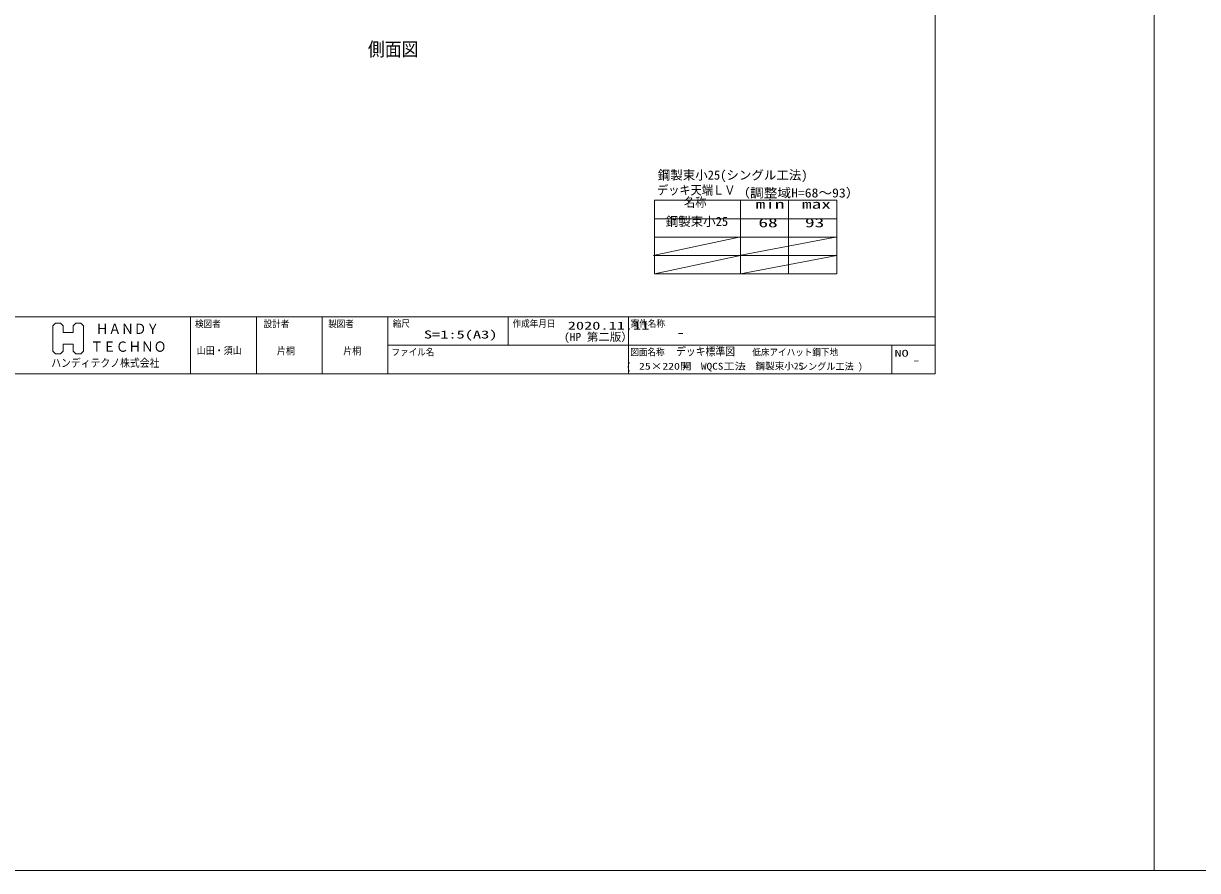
# Model space of a CAD drawing. Units: millimetres, scale not verified. Extents: x -4750 to 4750, y -3000 to 3000.
# Drawn here: x 959 to 2299, y -3000 to -2032 of the extents above; entities that cross this region are included whole.
import ezdxf
from ezdxf.enums import TextEntityAlignment as Align

# ---------------------------------------------------------------- set-up
doc = ezdxf.new("R2010")
doc.units = ezdxf.units.MM
doc.header["$LTSCALE"] = 5
for name, color, linetype, lineweight in [('0-3_一般', 7, 'Continuous', 9), ('0-4_0', 7, 'Continuous', 9), ('0-5_図枠', 7, 'Continuous', 9), ('0-6_文字', 7, 'Continuous', 9)]:
    doc.layers.add(name, color=color, linetype=linetype, lineweight=lineweight)
doc.styles.add('ＭＳ ゴシック', font='')
doc.styles.get('ＭＳ ゴシック').set_extended_font_data('MS Gothic')

# ---------------------------------------------------------------- blocks, each defined once
blk = doc.blocks.new('グループ-81-1')
at = {"layer": '0-5_図枠'}
blk.add_lwpolyline([(49779.1, -66040), (49893.8, -66040), (49953.8, -66100.5), (49953.8, -66679.5), (49893.8, -66740), (49779.1, -66740), (49719.1, -66679.5), (49719.1, -66521.1), (49488.5, -66521.1), (49488.6, -66679.5), (49428.5, -66740), (49313.9, -66740), (49253.8, -66679.5), (49253.8, -66100.5), (49313.9, -66040), (49428.5, -66040), (49488.5, -66100.5), (49488.5, -66259), (49719.1, -66259), (49719.1, -66100.5)], close=True, dxfattribs=at)
at = {"layer": '0-5_図枠', "style": 'ＭＳ ゴシック', "width": 0.9}
for s, height, p in [('ＨＡＮＤＹ', 235.1, (50234.9, -66359)), ('ＴＥＣＨＮＯ', 235.1, (50113.5, -66767)), ('ハンディテクノ株式会社', 182.8, (49217.2, -67097.2))]:
    blk.add_text(s, height=height, dxfattribs=at).set_placement(p, align=Align.BOTTOM_LEFT)
blk = doc.blocks.new('シンボル-38')
at = {"layer": '0-5_図枠', "style": 'ＭＳ ゴシック'}
for s, width, p in [('2020.11.11', 1.5, (70.5, 65.9)), ('(HP 第二版）', 1.05, (-15.3, -192.7))]:
    blk.add_text(s, height=182.8, dxfattribs=dict(at, width=width)).set_placement(p, align=Align.BOTTOM_LEFT)

msp = doc.modelspace()

# ---------------------------------------------------------------- linework, layer by layer
at = {"layer": '0-3_一般'}
for p, q in [((1679.373, -2234.468), (1679.373, -2318.468)), ((1777.536, -2234.468), (1777.536, -2318.468)), ((1832.603, -2234.468), (1832.603, -2318.468)), ((1679.373, -2255.468), (1887.536, -2255.468)), ((1678.056, -2297.468), (1776.056, -2276.468)), ((1679.373, -2276.468), (1887.536, -2276.468)), ((1776.056, -2297.468), (1886.056, -2276.468)), ((1679.373, -2297.468), (1887.536, -2297.468)), ((1679.536, -2318.468), (1777.536, -2297.468)), ((1777.536, -2318.468), (1887.536, -2297.468)), ((1679.373, -2318.468), (1887.536, -2318.468))]:
    msp.add_line(p, q, dxfattribs=at)
msp.add_lwpolyline([(1679.373, -2234.468), (1887.536, -2234.468), (1887.536, -2318.468)], dxfattribs=at)
at = {"layer": '0-4_0'}
for p, q in [((2250, 3000.001), (2250, -3000.001)), ((-4750, -3000), (4750, -2999.999))]:
    msp.add_line(p, q, dxfattribs=at)
at = {"layer": '0-5_図枠'}
for p, q in [((1149.999, -2367.501), (1149.999, -2432.501)), ((1224.999, -2367.501), (1224.999, -2432.501)), ((1299.999, -2367.501), (1299.999, -2432.501)), ((1374.999, -2367.501), (1374.999, -2432.501)), ((1512.499, -2400.001), (1512.499, -2367.501)), ((1649.999, -2367.501), (1649.999, -2432.501)), ((1374.999, -2400.001), (1649.999, -2400.001)), ((1649.999, -2400.001), (1999.999, -2400.001)), ((1950.55, -2400.001), (1950.55, -2432.501))]:
    msp.add_line(p, q, dxfattribs=at)
for points in [[(0, -1067.501), (2000, -1067.501), (2000, -2367.501), (0, -2367.501)], [(-0.001, -2367.501), (1999.999, -2367.501), (1999.999, -2432.501), (-0.001, -2432.501)]]:
    msp.add_lwpolyline(points, close=True, dxfattribs=at)

# ---------------------------------------------------------------- block references
at = {"layer": '0-4_0', "xscale": 0.05, "yscale": 0.05}
msp.add_blockref('シンボル-38', (1576.949, -2388.238), dxfattribs=at)
at = {"layer": '0-5_図枠', "xscale": 0.05, "yscale": 0.05}
msp.add_blockref('グループ-81-1', (-1470, 927.316), dxfattribs=at)

# ---------------------------------------------------------------- texts
at = {"layer": '0-3_一般', "style": 'ＭＳ ゴシック'}
msp.add_text('鋼製束小25(シングル工法)', height=10.45, dxfattribs=at).set_placement((1683.264, -2213.965), align=Align.BOTTOM_LEFT)
for s, width, p in [('デッキ天端ＬＶ', 0.9, (1682.437, -2231.073)), ('（調整域H=68～93）', 1.1, (1773.001, -2234.339))]:
    msp.add_text(s, height=10.41, dxfattribs=dict(at, width=width)).set_placement(p, align=Align.BOTTOM_LEFT)
at = {"layer": '0-4_0', "style": 'ＭＳ ゴシック'}
for s, width, p in [('名称', 0.9, (1713.197, -2245.036)), ('min', 1.55, (1794.972, -2247.171)), ('max', 1.55, (1847.979, -2247.167)), ('68', 1.55, (1798.168, -2268.423)), ('93', 1.55, (1851.347, -2268.423))]:
    msp.add_text(s, height=10.41, dxfattribs=dict(at, width=width)).set_placement(p, align=Align.BOTTOM_LEFT)
msp.add_text('鋼製束小25', height=10.45, dxfattribs=at).set_placement((1692.344, -2266.934), align=Align.BOTTOM_LEFT)
at = {"layer": '0-5_図枠', "style": 'ＭＳ ゴシック'}
for s, height, width, p in [('検図者', 7.771, 0.9, (1154.989, -2381.907)), ('設計者', 7.771, 0.9, (1233.249, -2381.907)), ('製図者', 7.771, 0.9, (1306.889, -2381.742)), ('縮尺', 7.771, 0.9, (1380.63, -2381.451)), ('作成年月日', 7.771, 0.9, (1517.463, -2381.451)), ('案件名称', 7.771, 0.9, (1652.298, -2381.451)), ('S=1:5(A3)', 9.142, 1.5, (1416.262, -2395.057)), ('-', 9.142, 1.5, (1704.636, -2392.845)), ('山田・須山', 8.167, 0.9, (1156.833, -2412.624)), ('片桐', 8.167, 0.9, (1248.483, -2413.012)), ('片桐', 8.167, 0.9, (1324.173, -2413.012)), ('ファイル名', 7.771, 0.9, (1379.226, -2414.075)), ('図面名称', 7.771, 0.9, (1651.925, -2413.951)), (' デッキ標準図', 9.142, 0.9, (1698.513, -2414.433)), ('低床アイハット鋼下地', 7.771, 0.9, (1791.188, -2414.182)), ('NO', 7.836, 1.5, (1953.609, -2415.465)), ('(  \u3000   \u3000\u3000・ \u3000\u3000\u3000\u3000\u3000・ \u3000\u3000\u3000\u3000\u3000シングル工法 )', 7.836, 0.95, (1647.563, -2430.476)), ('25×220開', 7.836, 1.25, (1661.866, -2430.202)), ('WQCS工法', 7.836, 1.2, (1732.578, -2430.266)), ('-', 9.142, 1.5, (1973.927, -2424.183))]:
    msp.add_text(s, height=height, dxfattribs=dict(at, width=width)).set_placement(p, align=Align.BOTTOM_LEFT)
msp.add_text('鋼製束小25', height=7.836, dxfattribs=at).set_placement((1794.761, -2430.059), align=Align.BOTTOM_LEFT)
at = {"layer": '0-6_文字', "style": 'ＭＳ ゴシック', "width": 0.9}
msp.add_text('側面図', height=15.69, dxfattribs=at).set_placement((1352.327, -2074.384), align=Align.BOTTOM_LEFT)

doc.saveas('drawing.dxf')
